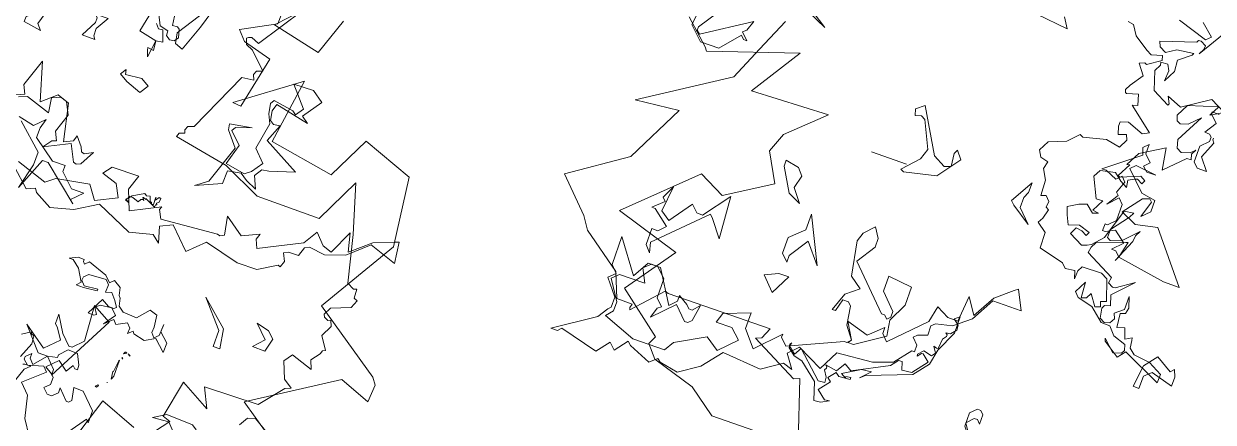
# Model space of a CAD drawing. Header units: metres. Extents: x -71 to 881, y -503 to 661.
# Drawn here: x 131.03 to 138.2, y 165.76 to 168.17 of the extents above; entities that cross this region are included whole.
import ezdxf

# ---------------------------------------------------------------- set-up
doc = ezdxf.new("R2010")
doc.units = ezdxf.units.M
doc.layers.add('ARBRE', color=100, linetype='Continuous', lineweight=13, true_color=0x00ff3f)

# ---------------------------------------------------------------- blocks, each defined once
blk = doc.blocks.new('WMF2', base_point=(0, 0.01))
at = {"color": 251, "lineweight": 0, "true_color": 0x636466}
for points in [[(217.53, -109.6), (213.13, -105.6), (212.64, -105.02), (197.13, -110.25), (202.88, -101.16), (188.84, -101.73), (195.03, -95.86), (196.4, -92.3), (193.55, -87.25), (201.48, -82.18), (206.17, -84.52), (217.5, -73.62), (205.76, -70.03), (212.07, -61.12), (204.08, -54.99), (204.77, -53.52), (202.84, -51.25), (195.1, -48.95), (190.12, -45.33), (178.29, -45.44)], [(49.36, -83.76), (46.84, -91.88), (40.14, -89.34)], [(12.69, -92.64), (23.58, -100.08), (8.83, -109.56), (3.27, -107.44), (3.01, -110.61), (3.9, -111.79), (16.57, -120.44), (8.22, -134.47), (9.81, -146.85), (18.98, -150.2), (22.71, -142.59), (34.39, -144.58), (32.65, -156.43), (43.16, -148.65), (41.63, -148.52), (39.67, -158.01), (44.92, -159.4), (46.44, -161.06), (40.43, -164.26), (40.42, -170.12)], [(201.41, -114.58), (204.04, -108.47), (206.64, -102.36), (221.47, -92.77), (213.62, -93.64), (218.84, -83.17), (228.67, -76.4), (223.08, -70.7), (221.59, -68.47), (214.46, -63.39), (212.7, -59.01), (209.83, -58.98), (210.04, -58.28), (209.88, -57.88), (205.22, -63.07), (204.55, -62.86), (196.2, -62.98), (185.71, -63.11), (186.56, -61.11), (187.58, -60.7), (178.92, -56.25), (177.9, -56.66), (174.32, -45.95)], [(38.33, -87.51), (34.61, -92.45), (35.99, -92.94), (34.69, -99.75), (29.28, -96.73), (30.97, -100.19), (21.09, -100.49), (17.67, -104.7), (16.66, -105.12), (18.28, -106.23), (19.48, -109.18), (18.41, -110.67), (14.49, -109.41), (15.1, -110.95), (13.93, -112.47), (13.73, -113.15), (13.23, -113.37), (14.72, -115.61), (13.76, -117.64), (14.16, -118.66), (14.68, -118.45), (15.39, -118.76), (15.6, -119.27), (14.94, -120.61), (11.56, -121.96), (10.97, -123.39), (11.67, -123.68), (11.74, -125.32), (12.27, -125.11), (13.58, -125.77), (15.6, -134.05), (18.21, -142.77), (22.11, -134.68), (33.61, -134.71), (40.51, -137.9), (50.45, -139.73), (50.16, -140.44), (49.24, -140.81), (49.44, -141.32), (49.15, -142.04), (48.13, -142.44), (43.19, -153.31), (41.06, -153.59), (41.43, -154.51), (41.13, -155.22), (40.11, -155.63), (43.05, -158.46), (44.35, -159.02), (44.76, -160.04), (44.45, -160.3), (43.92, -160.51), (42.49, -159.91), (37.1, -168.03), (40.97, -163.9), (32.15, -161.95), (29.82, -168.64)], [(220.57, -50.22), (221.79, -50.2), (214.78, -54.92), (213.59, -56.76), (213.1, -57.26), (213.13, -59.1), (215.47, -61.97), (214.27, -63.08), (215.5, -64.29), (215.56, -69.52), (211.34, -63.72), (209.67, -66.67), (207.37, -66.7), (203.77, -60.91), (202.56, -62.13), (202.58, -63.23), (200.85, -62.15), (200.24, -61.55), (199.64, -61.56), (198.56, -62.79), (199.01, -59.87), (199.61, -59.26), (200.21, -59.24), (202.55, -61.52), (206.05, -57.94), (205.47, -59.78), (204.85, -60.28), (206.1, -61.48), (206.14, -65.01), (207.85, -66.7), (209.07, -66.69), (210.27, -65.56), (209.03, -63.15), (213.66, -63.1), (214.86, -61.99), (212.51, -58.47), (212.49, -56.77), (213.57, -55.55), (207.7, -53.3), (201.85, -53.37), (200.78, -55.09), (195.57, -58.07), (193.11, -56.39), (190.24, -59.36), (192.08, -61.04), (195, -61.01), (194.41, -62.83), (189.81, -64.59), (189.77, -61.68), (187.3, -58.79), (183.33, -62.96), (183.33, -62.37), (182.1, -61.15), (172.77, -65.4), (172.29, -65.4), (171.68, -66.02), (173.43, -68.94), (169.39, -67.77), (166.98, -70.11), (166.96, -69.01), (165.85, -67.81), (160.08, -73.71), (159.5, -76.65), (157.18, -75.46), (155.35, -75.48), (154.92, -80.22), (153.06, -77.33), (150.8, -81.38), (147.91, -83.85), (147.29, -84.34), (145.55, -80.94), (150.8, -80.88), (153.05, -76.72), (155.95, -74.38), (158.86, -73.73), (159.47, -73.11), (159.44, -71.4), (161.14, -70.78), (161.73, -70.16), (160.64, -69.08), (160.62, -67.87), (161.11, -67.86), (163.5, -64.91), (166.9, -63.65), (173.36, -63.08), (175.14, -59.53), (179.8, -61.8), (181.48, -60.07), (179.75, -57.65), (181.46, -58.23), (184.95, -55.88), (192.02, -56.41), (194.9, -52.85), (198.42, -50.48), (201.82, -51.06), (202.43, -51.55), (203.66, -50.42), (207.69, -52.09), (208.3, -52.68), (210.1, -50.35), (211.21, -51.44), (213, -49.09), (219.97, -50.84), (220.57, -50.22), (220.57, -50.22)], [(156.89, -69.51), (157.43, -66.75), (159.56, -64.03), (167.3, -61.05), (168.14, -60.32), (166.54, -62.02), (168.32, -61.8), (171.36, -59.94), (170.42, -59.42), (170.47, -59.72), (169.59, -59.84), (169.56, -59.52), (171.59, -59.29), (172.31, -59.83), (173.34, -58.5), (172.64, -57.96), (174.22, -55.94), (172.57, -54.64), (171.71, -54.74), (173.12, -54.01), (174.29, -53.87), (175.3, -57.08), (178.61, -59.71), (180.18, -60.09), (181.49, -61.11), (181.56, -61.74), (181.3, -62.07), (181.53, -61.43), (180.22, -60.39), (179.42, -61.68), (175.68, -58.22), (174.72, -57.4), (173.53, -57.53), (173.65, -58.47), (174.34, -59.58), (174.13, -59.93), (174.18, -60.23), (174.45, -60.45), (172.34, -60.13), (171.33, -61.75), (169.98, -60.98), (163.78, -64.16), (162.73, -65.48), (162.11, -65.55), (161.63, -64.1), (159.84, -64.31), (157.76, -66.95), (159.09, -68.05), (159.4, -68.02), (159.94, -67.33), (159.98, -67.64), (159.15, -68.6), (157.6, -68.22), (157.12, -68.85), (157.81, -69.96), (157.22, -69.78), (156.92, -69.81), (156.81, -71.58), (156.27, -72.27), (156.3, -72.59), (156.65, -72.85), (155.79, -72.95), (154.94, -73.93), (155.05, -74.81), (156.1, -75.62), (155.22, -76.3), (155.18, -73.27), (156.89, -69.51), (156.89, -69.51)], [(147.98, -61.05), (146.87, -62.15), (146.26, -62.15), (145.66, -61.53), (145.66, -59.83), (146.26, -60.44), (146.87, -60.44), (147.98, -59.23), (145.66, -55.68), (147.98, -58.61), (147.98, -61.05), (147.98, -61.05)], [(171.68, -66.02), (173.31, -68.24), (173.88, -71.59), (174.47, -72.18), (175.5, -72.18), (176.09, -69.97), (176.66, -69.97), (175.5, -73.22), (173.31, -74.97), (175.5, -76.59), (176.66, -82.74), (176.09, -84.36), (174.47, -86.09), (173.31, -84.36), (173.31, -82.74), (175.5, -79.36), (168.32, -72.18), (167.74, -72.18), (167.15, -71.59), (166.58, -72.18), (166.58, -73.22), (169.36, -76), (169.36, -78.78), (164.96, -78.33), (164.96, -74.97), (166.58, -71.59), (166.11, -68.82), (171.09, -65.45), (172.15, -65.45), (171.68, -66.02), (171.68, -66.02)], [(211.1, -72.56), (210.01, -72.56), (208.8, -73.77), (211.73, -76.09), (212.35, -76.09), (210.51, -77.8), (211.1, -78.4), (210.01, -80.71), (210.51, -76.09), (208.8, -74.88), (205.88, -79.01), (204.66, -77.8), (203.56, -77.8), (200.04, -82.55), (199.42, -74.88), (201.73, -77.8), (202.34, -78.4), (210.51, -70.25), (210.01, -68.43), (211.1, -69.64), (211.1, -72.56), (211.1, -72.56)], [(187.57, -69.19), (189.89, -71.62), (187.57, -72.72), (185.74, -72.72), (187.57, -69.19), (187.57, -69.19)], [(63.17, -87.99), (61.62, -92.45), (60.75, -93.34), (61.84, -93.29), (62.18, -93.16)], [(63.02, -94.3), (61.86, -97.06), (62.03, -98.49), (62.51, -98.7), (62.64, -99.03), (64.13, -98.04)], [(122.21, -79.14), (120.38, -81.45), (117.46, -79.74), (116.86, -80.36), (116.37, -79.14), (116.37, -77.44), (120.38, -78.53), (121.59, -77.44), (121.59, -75.13), (122.69, -75.13), (122.21, -79.14), (122.21, -79.14)], [(184.65, -79.77), (186.95, -76.25), (186.95, -75.04), (188.18, -76.25), (188.18, -79.17), (185.74, -81.48), (185.74, -84.42), (181.72, -76.25), (184.65, -79.77), (184.65, -79.77)], [(132.73, -139.13), (130.53, -137.19), (131.32, -136.44), (136.79, -138.11)], [(145.13, -134.84), (144.07, -134.71), (142.97, -132.98), (140.36, -131.23), (139.36, -130.72), (137.49, -131.32), (137.22, -130.44), (139.58, -128.86), (139.92, -129.04), (140.84, -128.69), (139.42, -126.79), (141.03, -124.5), (141.52, -123.53), (141.36, -123.04), (141.12, -122.91), (139.13, -123.53), (138.58, -121.59), (139.52, -121.34), (135.03, -117.8), (136.15, -117.21), (139.1, -118.34), (140.49, -117.9), (140.5, -117.08), (140.06, -115.71), (138.68, -116.15), (138.33, -115.23), (139.13, -113.66), (141.69, -114.16), (145.74, -113.14), (146.33, -113.43), (148.12, -111.55), (151.13, -110.32), (152.08, -108.49), (151.44, -107.36), (150.04, -107.03), (150.34, -105.65), (149.29, -103.85), (149.18, -101.08), (148.29, -101.35), (147.47, -100.54), (147.61, -99.46), (147.03, -99.16), (147.51, -97.44), (147.99, -96.52), (146.26, -95.22), (146.17, -92.39), (141.64, -91.28), (140.84, -90.46), (139.13, -90.72), (138.69, -89.34), (138.63, -90.88), (138.17, -91.79), (134.57, -91.91), (133.35, -91.28), (132.09, -87.5), (133.07, -87.18), (132.73, -86.26), (133.71, -85.95), (135.09, -87.89), (135.6, -86.91), (136.47, -86.63), (136.66, -89.45), (137.77, -87.31), (136.97, -86.47), (134.21, -85.79), (131.7, -83.77), (130.11, -83.69), (128.85, -82.3), (126.54, -81.5), (126.24, -80.52), (126.57, -79.87), (128, -79.47), (130.14, -81.38), (129.97, -80.9), (127.04, -78.97), (125.91, -80.36), (118.92, -77.16), (118.88, -78.69), (121.4, -80.01), (124.34, -80.36), (125.43, -81.26), (125.58, -82.58), (125.74, -83.07), (126.83, -82.4), (127.49, -84.3), (128.86, -83.86), (129.13, -86.37), (128.24, -86.66), (128, -87.76), (128.66, -89.67), (128.66, -87.28), (130.11, -86.07), (129.76, -85.15), (130.27, -84.17), (131.22, -83.92), (132.14, -84.39), (132.47, -86.12), (132.16, -86.71), (131.17, -87.01), (131.77, -88.88), (128.43, -92.34), (131.45, -90.3), (131.93, -90.21), (132.84, -90.68), (132.69, -91.75), (138.01, -94.49), (137.8, -95.54), (137.29, -96.51), (132.41, -98.35), (132.02, -98.48), (132.65, -95.66), (133.11, -94.75), (131.35, -98.96), (131.2, -100.04), (130.7, -101), (133.23, -98.36), (135.1, -97.76), (135.74, -98.1), (135.68, -99.63), (133.33, -102.77), (132.87, -103.68), (134.56, -103.4), (136.24, -97.94), (137.95, -96.02), (138.58, -95.62), (139.55, -95.29), (142.04, -96.56), (141.41, -97.82), (140.33, -97.67), (139.33, -97.16), (139.01, -97.82), (141.07, -98.46), (142.94, -97.86), (143.7, -99.41), (144.2, -100.81), (142.43, -101.88), (141.01, -102.38), (139.61, -101.25), (138.63, -101.56), (139.77, -101.73), (138.66, -103.88), (139.89, -103.76), (141.57, -107.36), (140.9, -108.66), (138.27, -109.27), (136.88, -108.14), (135.58, -107.47), (135.77, -108.71), (134.62, -109.36), (134.22, -109.47), (133.26, -108.98), (132.92, -109.62), (133.89, -110.13), (137.3, -108.77), (137.63, -108.93), (136.36, -111.4), (136.84, -111.24), (135.54, -113.78), (131.42, -116.34), (130.72, -112.44), (127.35, -115.8), (126.6, -115.82), (126.85, -116.77), (126.37, -117.68), (127.17, -116.93), (128.65, -116.47), (129.55, -116.93), (129.96, -118.38), (127.38, -123.37), (129.16, -121.51), (130.54, -121.07), (131.19, -121.4), (131.54, -122.32), (130.4, -124.53), (125.18, -126.19), (126.16, -124.31), (123.96, -125.55), (126.75, -127), (131.48, -123.86), (134.15, -124.91), (133.52, -123.75), (133.68, -123.43), (136.79, -125.04), (137.86, -128.38), (137.23, -129.62), (137.38, -130.11), (136.11, -130.19), (135.51, -129.14), (135.65, -127.24), (134.56, -129.39), (134.72, -131.45), (132.62, -133.14), (132.44, -133.48), (135.45, -133.06), (137.16, -131.97), (138.4, -132.6), (138.75, -133.52), (132.62, -135.52), (132.46, -135.87), (131.99, -135.96), (131.01, -135.45), (131.05, -134.73), (131.55, -133.76), (128.65, -138.59)], [(22.98, -96.02), (22.05, -97.63), (20.72, -98), (17.93, -96.37)], [(56.85, -81.67), (58.61, -84.37), (59.53, -88.36), (61.31, -90.12), (57.78, -93.28), (58.61, -94.11), (61.31, -93.28), (62.23, -94.11), (62.23, -94.58), (61.31, -95.5), (61.31, -94.58), (60.48, -93.73), (58.61, -95.97), (56.85, -96.33), (56.85, -96.8), (55.55, -98.2), (53.79, -98.2), (52.87, -96.33), (52.87, -95.5), (53.33, -95.5), (53.79, -95.97), (54.63, -94.58), (56.39, -95.97), (58.23, -94.11), (56.85, -93.28), (56.39, -92.81), (56.39, -91.51), (57.31, -90.59), (56.39, -89.66), (55.55, -89.66), (54.63, -90.59), (54.63, -91.51), (52.87, -89.66), (52.41, -89.66), (51.93, -90.12), (52.41, -92.34), (50.63, -92.34), (47.94, -89.66), (47.94, -87.42), (48.41, -87.89), (50.63, -84.84)], [(193.06, -90.68), (193.06, -91.77), (190.63, -91.29), (189.54, -90.08), (190.15, -87.76), (188.32, -85.45), (190.63, -86.53), (193.06, -90.68), (193.06, -90.68)], [(30.71, -93.26), (29.79, -92.67), (31.51, -90.88), (33.12, -90.61), (34.74, -92.37), (37.69, -92.07), (35.5, -93.43), (30.71, -93.26), (30.71, -93.26)], [(58.61, -95.97), (60.32, -95.97), (63.86, -99.98), (59.71, -97.06), (57.39, -99.38), (58.61, -101.21), (59.21, -101.81), (59.21, -103.52), (57.39, -100.59), (55.69, -98.89), (55.08, -98.89), (53.39, -100.59), (53.87, -107.05), (50.45, -105.22), (56.79, -93.05), (56.79, -94.14), (58.61, -95.97), (58.61, -95.97)], [(47.28, -95.16), (47.15, -95.21), (47.28, -95.16), (47.28, -95.16)], [(48.48, -94.16), (48.71, -93.73), (48.96, -93.86), (48.64, -94.24), (48.48, -94.16), (48.48, -94.16)], [(132.71, -95.54), (133.58, -96.42), (134.37, -96.42), (132.71, -98.1), (134.81, -99.76), (136.47, -98.97), (136.93, -98.97), (136.93, -100.2), (136.47, -100.2), (135.25, -101.44), (135.25, -104.42), (136.12, -105.31), (137.8, -103.54), (136.47, -105.66), (136.93, -106.1), (136.12, -108.22), (136.93, -109.09), (137.8, -108.22), (139.92, -109.09), (140.71, -109.09), (134.81, -113.75), (135.25, -114.99), (134.37, -115.87), (134.37, -114.12), (133.14, -112.88), (134.02, -111.98), (133.14, -111.2), (131.46, -111.2), (135.25, -111.63), (136.12, -110.76), (132.71, -107.41), (130.14, -106.98), (130.14, -104.87), (131.46, -103.54), (130.59, -106.54), (131.03, -106.98), (132.27, -106.54), (134.81, -103.19), (131.92, -101.88), (128.03, -102.76), (120.98, -94.11), (123.89, -94.11), (132.71, -95.54), (132.71, -95.54)], [(46.51, -96.62), (46.65, -96.16), (46.74, -95.97), (46.95, -97.29), (46.8, -97.34), (46.58, -99.41), (46.49, -99.57), (46.51, -96.62), (46.51, -96.62)], [(151.83, -99.7), (151.83, -97.88), (149.53, -95.56), (153.05, -97.88), (153.66, -98.49), (151.35, -102.62), (151.35, -100.8), (151.83, -99.7), (151.83, -99.7)], [(173.74, -97.12), (171.08, -99.94), (170.47, -101.94), (172.73, -106.71), (173.49, -107.11), (174.53, -106.76), (174.92, -107.91), (173.5, -109.02), (168.96, -101.3), (166.77, -100.11), (165.62, -100.49), (165.9, -102.84), (165.52, -103.6), (164.39, -102.19), (167.39, -98.11), (173.12, -96.81), (173.74, -97.12), (173.74, -97.12)], [(173.09, -98.24), (179.55, -98.24), (173.09, -98.24), (173.09, -98.24)], [(45.08, -100.81), (45.46, -101.12), (45.03, -100.9), (45.08, -100.81), (45.08, -100.81)], [(45.94, -101.27), (45.76, -101.16), (46.23, -100.87), (46.06, -101.21), (45.94, -101.27), (45.94, -101.27)], [(46.06, -100), (46.17, -99.95), (46.26, -100.23), (46.22, -100.08), (46.06, -100), (46.06, -100)], [(41.84, -105.25), (43.62, -104.29), (45.73, -104.74), (46.01, -105.12), (46.77, -104.41), (46.73, -105.44), (47.43, -106.2), (49.22, -105.25), (49.85, -105.94), (51.28, -104.6), (49.82, -106.67), (50.87, -107.74), (52.95, -107.44), (53.69, -106.82), (53.01, -105.71), (53.39, -105.43), (54.48, -105.47), (52.9, -108.54), (51.53, -107.75), (50.51, -107.72), (50.13, -108.07), (50.82, -109.11), (51.79, -110.25), (52.85, -109.93), (52.79, -111.31), (53.49, -112.07), (56.63, -111.82), (57.39, -111.12), (57.42, -110.48), (56.72, -109.72), (54.29, -109.98), (54.31, -109.62), (56.73, -109.36), (58.12, -109.4), (57.43, -110.12), (58.73, -112.28), (60.09, -113.37), (60.82, -113.4), (59.39, -114.07), (58.29, -114.03), (58.31, -113.66), (57.96, -113.28), (57.27, -113.98), (53.82, -112.76), (52.77, -111.68), (52.09, -112.38), (50.71, -111.59), (50.41, -110.19), (50.06, -109.81), (49.75, -108.42), (48.76, -107.65), (46.27, -107.55), (44.45, -109.59), (43.06, -109.17), (42.78, -107.03), (42.83, -106.03), (42.2, -105.27), (41.44, -105.97), (41.35, -108.07), (41.41, -106.7), (39.72, -105.17), (39.79, -103.4), (41.84, -105.25), (41.84, -105.25)], [(41.84, -105.25), (41.63, -105.03), (41.84, -105.25), (41.84, -105.25)], [(31.94, -110.31), (36.07, -115.05), (31.32, -110.9), (30.71, -107.38), (31.94, -107.38), (31.94, -110.31), (31.94, -110.31)], [(216.62, -108.51), (216.01, -113.25), (213.7, -115.58), (213.1, -115.58), (213.1, -114.35), (214.19, -113.25), (213.1, -112.03), (215.41, -108.51), (215.41, -107.9), (214.8, -107.41), (206.64, -112.66), (207.25, -110.82), (207.86, -110.33), (206.64, -109.11), (207.25, -109.11), (207.86, -109.72), (210.77, -106.2), (214.19, -106.2), (216.62, -108.51), (216.62, -108.51)], [(23.77, -111.52), (26.08, -113.84), (23.77, -113.24), (22.56, -112.13), (23.16, -109.69), (25.47, -109.69), (23.77, -111.52), (23.77, -111.52)], [(123.86, -119.93), (125.08, -116.95), (123.4, -114.83), (125.08, -114.83), (125.96, -115.71), (125.96, -118.61), (124.64, -119.93), (124.64, -120.73), (125.08, -121.17), (125.96, -121.17), (124.64, -123.29), (125.96, -124.6), (125.96, -124.95), (124.64, -124.95)], [(124.21, -120.73), (124.21, -120.38), (123.86, -119.93)], [(194.63, -115.87), (201.7, -119.08), (199.51, -119.1), (194.63, -115.87), (194.63, -115.87)], [(79.32, -137.06), (77.83, -137.7), (78.59, -139.25), (76.91, -144.21), (74.85, -137.35), (72.31, -139.57), (70.12, -138.82), (68.65, -132.15), (67.1, -132.91), (66.75, -133.95), (65.48, -132.37), (65.1, -131.6), (64.53, -131.41), (63.1, -132.21), (64.5, -129.59), (65.26, -129.22), (65.84, -129.4), (67.29, -132.34), (71.77, -130.12), (70.62, -131.65), (69.87, -131.93), (70.65, -133.46), (69.51, -136.82), (70.57, -138.98), (71.73, -139.36), (73.23, -138.72), (72.87, -136.03), (77.25, -137.51), (78.75, -136.87)], [(74.87, -126.28), (69.33, -124.41), (67.74, -125.68), (61.86, -126.76), (60.09, -124.38), (56.38, -126.21), (57.56, -128.41), (60.34, -129.35), (59.17, -130.88), (54.25, -131.01), (55.18, -128.25), (53.81, -124.69), (48.67, -127.32), (48.87, -126.75), (48.11, -125.21), (37.91, -126.12), (37.44, -125.97), (36.67, -126.35), (37.35, -129.67), (33.92, -127.23), (30.88, -128.65), (31.23, -127.59), (30.59, -126.09), (23.17, -129.77), (21.67, -132.34), (19.86, -130.44), (18.12, -129.86), (16.15, -134.19), (15.36, -130.85), (11.87, -133.9), (8.32, -135.28), (7.59, -135.54), (7.07, -131.77), (12.02, -133.45), (15.55, -130.27), (19.06, -129.03), (22.02, -129.38), (22.79, -129), (23.33, -127.38), (25.15, -127.33), (25.92, -126.95), (25.23, -125.56), (25.63, -124.43), (26.08, -124.57), (29.34, -122.59), (32.94, -122.53), (39.22, -124.13), (42.07, -121.37), (45.72, -125.04), (47.88, -123.97), (47.05, -121.13), (48.46, -122.25), (52.55, -121.18), (59.04, -124.03), (62.95, -121.62), (67.02, -120.56), (70.08, -122.22), (70.5, -122.88), (71.99, -122.24), (75.25, -125.13)], [(77.48, -133.7), (74.56, -133.08), (72.85, -134.78), (73.33, -133.08), (73.33, -131.26), (69.33, -128.34), (67, -128.34), (67, -127.23), (64.57, -124.92), (62.26, -124.92), (64.09, -123.1), (63.48, -122.5), (69.93, -127.84), (71.03, -127.84), (73.33, -122), (72.24, -126.63), (72.24, -128.95), (76.88, -133.08)], [(54.16, -127.33), (52.25, -128.51), (51.85, -128.21), (51.22, -128.34), (51.11, -128.15), (50.9, -127.48), (50.6, -127.43), (50.52, -127.17), (50.44, -127.11), (50.17, -127.21), (50.23, -128.35), (50.16, -128.51), (50.16, -128.08), (50.07, -128.03), (49.62, -128.66), (49.33, -128.62), (49.38, -127.89), (49.74, -127.62), (49.57, -127.32), (49.82, -127.23), (49.84, -126.81), (51.76, -127.71), (51.74, -127.58), (52.22, -127.74), (52.33, -127.68), (51.98, -127.29), (52.17, -127.38), (52.57, -127.26), (52.83, -126.75), (53.96, -127.11), (54.74, -127.1), (54.8, -126.57), (54.93, -126.53), (54.96, -126.46), (54.93, -126.32), (54.74, -126.22), (54.51, -126.31), (54.41, -126.05), (55.06, -126.28), (54.16, -127.33), (54.16, -127.33)], [(155.85, -131.86), (154.74, -130.03), (160.6, -130.65)], [(28.56, -153.92), (30.94, -150.53), (29.67, -149.64), (35.82, -150.93), (36.23, -149.61), (35.92, -147.95), (35.22, -147.45), (34.02, -147.66), (35.31, -144.47), (28.78, -140.9), (33.22, -139.51), (34.42, -139.31), (35.29, -137.92), (34.3, -135.76), (36.32, -136.63), (37.59, -137.52), (39.98, -137.11), (40.07, -134.73), (44.54, -132.73), (42.46, -134.33), (40.08, -141.29), (42.26, -143.89), (42.45, -144.97), (38.49, -145.64), (41.28, -144.68), (41.66, -143.99), (39.59, -141.99), (40.67, -138.22), (37.1, -137.61), (35.99, -138.41), (34.61, -140.39), (36.71, -142.49), (35.82, -147.35), (36.59, -148.94), (36.91, -150.74), (36.53, -151.43), (32.84, -150.83), (32.14, -150.33), (31.15, -151.75), (34.23, -155.28), (30.66, -155.41), (28.56, -153.92), (28.56, -153.92)], [(59.05, -144.81), (61.87, -145.83), (63.32, -146.72), (62.67, -147.76), (62.48, -146.91), (59.55, -147.25), (58.09, -146.36), (59.05, -144.81), (59.05, -144.81)], [(82.25, -150.59), (79.04, -152.94), (79.92, -150.11), (79.04, -149.13), (82.25, -149.63), (82.25, -150.59), (82.25, -150.59)], [(59.93, -151.15), (60.32, -152.23), (60.38, -152.67), (59.29, -152.55), (59.49, -154.26), (58.26, -154.43), (58.99, -156.48), (59.78, -156.36), (60.39, -157.12)], [(60.6, -158.84), (59.69, -157), (58.12, -156.61), (58.04, -155.76), (57.3, -155.21), (56.47, -155.37), (55.94, -156.07), (56.34, -157.53), (56.79, -157.86), (57.66, -157.75), (57.9, -159.41)], [(61.83, -159.09), (62.73, -154.97), (59.49, -154.26), (59.93, -151.15), (59.93, -151.15)], [(70.48, -153.72), (70.48, -154.59), (70.98, -155.09), (68.65, -155.09), (70, -152.75), (70, -151.4), (69.61, -150.88), (71.95, -150.88), (70.48, -153.72), (70.48, -153.72)], [(56.45, -156.83), (51.18, -165.09), (52.99, -167.49), (53.79, -167.78), (53.24, -170.6), (52.14, -171.11), (51.01, -165.85), (52.98, -159.15), (54.67, -154.45), (56.12, -154.97), (56.45, -156.83), (56.45, -156.83)]]:
    blk.add_lwpolyline(points, dxfattribs=at)

msp = doc.modelspace()

# ---------------------------------------------------------------- block references
at = {"layer": 'ARBRE', "color": 251, "lineweight": 5, "true_color": 0x636466, "xscale": 0.03451886634015593, "yscale": 0.03451886634015593, "zscale": 0.03451886634015593, "rotation": 160.1685466476646}
for p in [(131.9471, 162.3614), (140.8166, 162.1049)]:
    msp.add_blockref('WMF2', p, dxfattribs=at)

doc.saveas('drawing.dxf')
